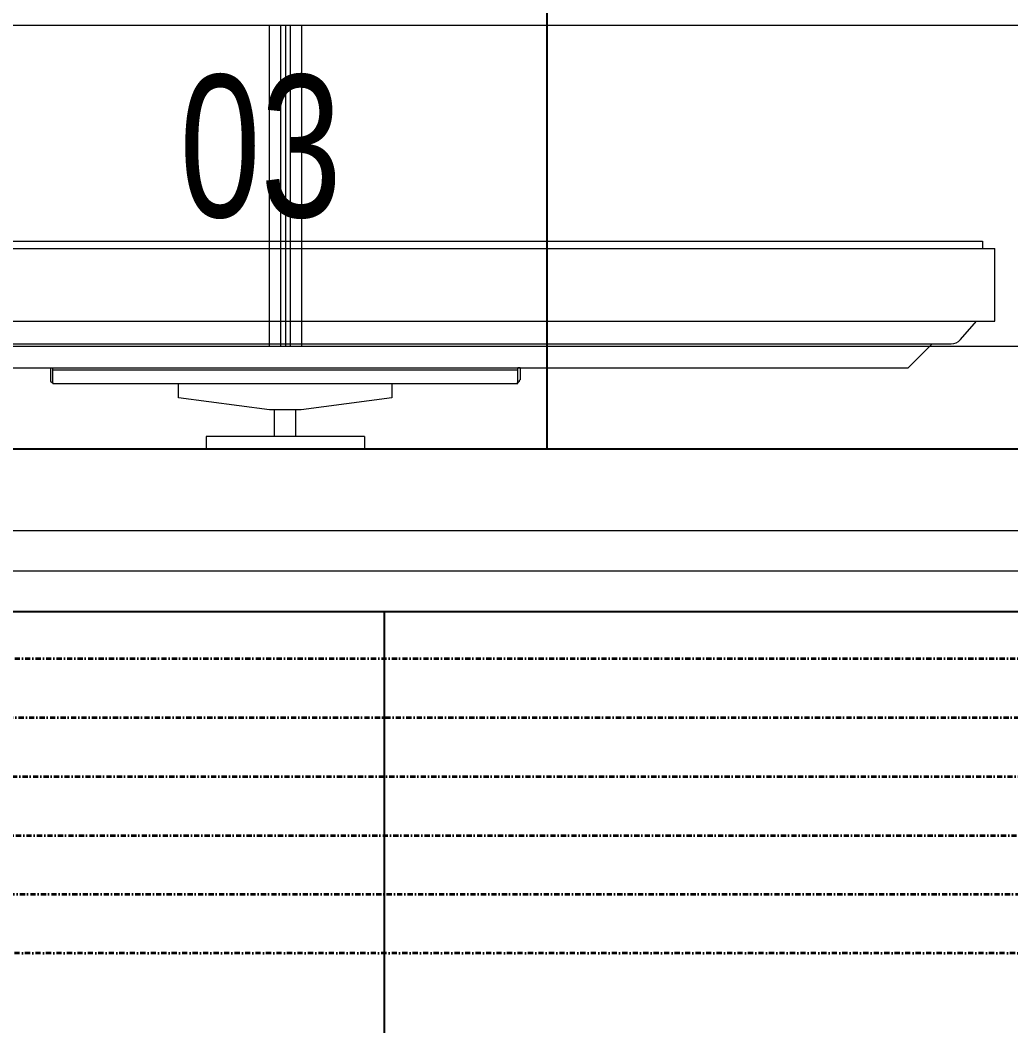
# Model space of a CAD drawing. Extents: x -12260 to 184725, y -29287 to 19916.
# Drawn here: x 11072 to 11682, y -1165 to -546 of the extents above; entities that cross this region are included whole.
import ezdxf

# ---------------------------------------------------------------- set-up
doc = ezdxf.new("R2010")
doc.units = 0
doc.header["$LTSCALE"] = 0.25
doc.linetypes.add('DASHDOT', pattern=[25.4, 12.7, -6.35, 0, -6.35])
for name, color, linetype, lineweight in [('01-First Floor-FUR$0$72_EGR_EQP_TAG', 142, 'Continuous', 5), ('01-First Floor-FUR$0$Aluminum', 251, 'Continuous', 5), ('01-First Floor-FUR$0$LOADING', 253, 'Continuous', 5), ('01-First Floor-FUR$0$Walls', 251, 'Continuous', 5), ('E-LITE-CLNG-CNDT', 6, 'DASHDOT', 35)]:
    doc.layers.add(name, color=color, linetype=linetype, lineweight=lineweight)
doc.layers.add('01-First Floor-FUR$0$FALSE CEILING', color=251, linetype='Continuous')
doc.layers.add('01-First Floor-FUR$0$TME-NON MEDICAL FURNITURE', color=242, linetype='Continuous')
doc.styles.add('01-First Floor-FUR$0$X3G_ENTITY_257CFD', font='swisscl.ttf', dxfattribs={"height": 200})

# ---------------------------------------------------------------- blocks, each defined once
blk = doc.blocks.new('01-First Floor-FUR$0$GF21008-P')
at = {"layer": '01-First Floor-FUR$0$LOADING'}
for p, q in [((-0.77088, 0), (0.79062, 0)), ((0, -0.1974), (0, 0)), ((0.00691, -0.1974), (0.00691, 0)), ((0.00987, -0.1974), (0.00987, 0)), ((0.01283, -0.1974), (0.01283, 0)), ((0.01974, -0.1974), (0.01974, 0)), ((-0.7767, -0.1974), (0.79645, -0.1974))]:
    blk.add_line(p, q, dxfattribs=at)
blk = doc.blocks.new('01-First Floor-FUR$0$DM15862C-P')
at = {"lineweight": 0}
for p, q in [((-0.38346, 0), (-0.39826, -0.0149)), ((0.38346, 0), (-0.38346, 0)), ((0.38346, 0), (0.39826, -0.0149)), ((-0.41566, -0.01746), (-0.42555, -0.02872)), ((0.41004, -0.0149), (-0.40986, -0.0149)), ((0.41566, -0.01746), (0.42539, -0.02872)), ((-0.43669, -0.02872), (-0.43669, -0.0734)), ((0.43652, -0.02872), (-0.43669, -0.02872)), ((0.43652, -0.02872), (0.43652, -0.0734)), ((0.43652, -0.0734), (-0.43669, -0.0734)), ((-0.42913, -0.078), (-0.42913, -0.0734)), ((0.42896, -0.078), (0.42896, -0.0734)), ((0.42896, -0.078), (-0.42913, -0.078))]:
    blk.add_line(p, q, dxfattribs=at)
for points in [[(-0.40986, -0.0149), (-0.41208, -0.0149), (-0.41412, -0.01575), (-0.41566, -0.01746)], [(0.41566, -0.01746), (0.41412, -0.01575), (0.41209, -0.0149), (0.41004, -0.0149)]]:
    blk.add_open_spline(points, degree=3, dxfattribs=at)
blk = doc.blocks.new('01-First Floor-FUR$0$DM15863A-P')
at = {"color": 0, "lineweight": 0}
for p, q in [((-0.14448, 0.05), (-0.14448, 0.04272)), ((-0.14448, 0.05), (-0.14308, 0.05)), ((-0.14308, 0.05), (0.14308, 0.05)), ((-0.14308, 0.04076), (-0.14308, 0.05)), ((0.14448, 0.05), (0.14308, 0.05)), ((0.14308, 0.04076), (0.14308, 0.05)), ((0.14448, 0.05), (0.14448, 0.04272)), ((-0.14308, 0.04888), (0.14308, 0.04888)), ((-0.14308, 0.04076), (-0.14308, 0.04048)), ((-0.14308, 0.04048), (-0.14224, 0.04048)), ((-0.14224, 0.04048), (0.14308, 0.04048)), ((-0.0658, 0.03824), (-0.0658, 0.04048)), ((-0.0658, 0.03152), (-0.0658, 0.03824)), ((0.06552, 0.04048), (0.06552, 0.03824)), ((0.06552, 0.03824), (0.06552, 0.03152)), ((0.14308, 0.04048), (0.14224, 0.04048)), ((-0.0098, 0.02424), (-0.0658, 0.03152)), ((0.06552, 0.03152), (0.0098, 0.02424)), ((0.0098, 0.02424), (-0.0098, 0.02424)), ((-0.00672, 0.00784), (-0.00672, 0.02424)), ((0.00644, 0.00784), (0.00644, 0.02424)), ((0.04872, 0.00784), (-0.04872, 0.00784)), ((-0.04872, 0.00784), (-0.04872, 0)), ((0.04872, 0.00784), (0.04872, 0)), ((0.04872, 0), (-0.04872, 0))]:
    blk.add_line(p, q, dxfattribs=at)
for points in [[(-0.14448, 0.04272), (-0.14448, 0.04188), (-0.14336, 0.04076), (-0.14308, 0.04076)], [(0.14308, 0.04048), (0.14308, 0.04076), (0.1442, 0.04188), (0.1442, 0.04244), (0.14448, 0.04272)]]:
    blk.add_lwpolyline(points, dxfattribs=at)
blk = doc.blocks.new('01-First Floor-FUR$0$A$C37be4daf')
at = {"layer": '01-First Floor-FUR$0$Aluminum'}
for p, q in [((1416.01, 598.24), (216.01, 598.24)), ((291.01, 573.24), (1341.01, 573.24)), ((1391.01, 548.24), (241.01, 548.24)), ((1416.01, 498.24), (216.01, 498.24))]:
    blk.add_line(p, q, dxfattribs=at)
blk = doc.blocks.new('01-First Floor-FUR')
at = {"layer": '01-First Floor-FUR$0$FALSE CEILING', "linetype": 'Continuous'}
for p, q in [((11396.44, -810), (11396.44, 3760)), ((11296.44, -2710), (11296.44, -910))]:
    blk.add_line(p, q, dxfattribs=at)
at = {"layer": '01-First Floor-FUR$0$FALSE CEILING'}
for points in [[(9507.86, -810), (8396.44, 301.42), (8396.44, 3760), (13106, 3760), (13106, -810), (9507.86, -810)], [(48976, -910), (8296.44, -910), (8296.44, -2710), (48976, -2710), (48976, -910)]]:
    blk.add_lwpolyline(points, dxfattribs=at)
at = {"layer": '01-First Floor-FUR$0$Walls'}
for p, q in [((13106, -810), (9507.86, -810)), ((13206, -910), (9466.44, -910))]:
    blk.add_line(p, q, dxfattribs=at)
at = {"rotation": 180}
blk.add_blockref('01-First Floor-FUR$0$A$C37be4daf', (12122.94, -311.76, 0.1), dxfattribs=at)
at = {"layer": '01-First Floor-FUR$0$LOADING', "xscale": 1000, "yscale": 1000, "zscale": 1000, "rotation": 180}
blk.add_blockref('01-First Floor-FUR$0$DM15862C-P', (11235.31, -760, -0.1), dxfattribs=at)
at = {"layer": '01-First Floor-FUR$0$LOADING', "xscale": 1000, "yscale": 1000, "zscale": 1000}
blk.add_blockref('01-First Floor-FUR$0$DM15863A-P', (11235.31, -810, -0.1), dxfattribs=at)
at = {"layer": '01-First Floor-FUR$0$TME-NON MEDICAL FURNITURE', "xscale": -1000, "yscale": 1000, "zscale": 1000, "rotation": 180}
blk.add_blockref('01-First Floor-FUR$0$GF21008-P', (11225.44, -746.53, -0.1), dxfattribs=at)
at = {"layer": '01-First Floor-FUR$0$72_EGR_EQP_TAG', "insert": (11220.06, -579.7, -0.1), "char_height": 87.473, "attachment_point": 2, "style": '01-First Floor-FUR$0$X3G_ENTITY_257CFD'}
blk.add_mtext('03', dxfattribs=at)

msp = doc.modelspace()

# ---------------------------------------------------------------- linework, layer by layer
at = {"layer": 'E-LITE-CLNG-CNDT'}
msp.add_lwpolyline([(14071.01, -1120.22), (8055.75, -1120.22, -0.414214), (7955.75, -1020.22), (7955.75, 2768.94)], format="xyb", dxfattribs=at)
at = {"layer": 'E-LITE-CLNG-CNDT', "elevation": 0}
for points in [[(7992.03, 2768.94), (7992.03, -983.93, 0.414214), (8092.03, -1083.93), (33816.69, -1083.93, -0.102422), (33856.39, -1092.15), (33921.34, -1120.25)], [(8028.31, 2768.94), (8028.31, -947.65, 0.414214), (8128.31, -1047.65), (42673.68, -1047.65, 0.413345), (42773.68, -947.95), (42775.87, -209.85)], [(8064.6, 2768.94), (8064.6, -911.37, 0.414214), (8164.6, -1011.37), (36175.76, -1011.37, 0.414214), (36275.76, -911.37), (36275.76, -209.85)], [(8100.88, 2768.94), (8100.88, -875.09, 0.414214), (8200.88, -975.09), (26615.58, -975.09, 0.414214), (26715.58, -875.09), (26715.58, 389.98)], [(8137.16, 2768.94), (8137.16, -838.8, 0.414214), (8237.16, -938.8), (22415.58, -938.8, 0.414214), (22515.58, -838.8), (22515.58, -209.98)]]:
    msp.add_lwpolyline(points, format="xyb", dxfattribs=at)

# ---------------------------------------------------------------- block references
at = {"layer": 'E-LITE-CLNG-CNDT'}
msp.add_blockref('01-First Floor-FUR', (0, 0), dxfattribs=at)

doc.saveas('drawing.dxf')
